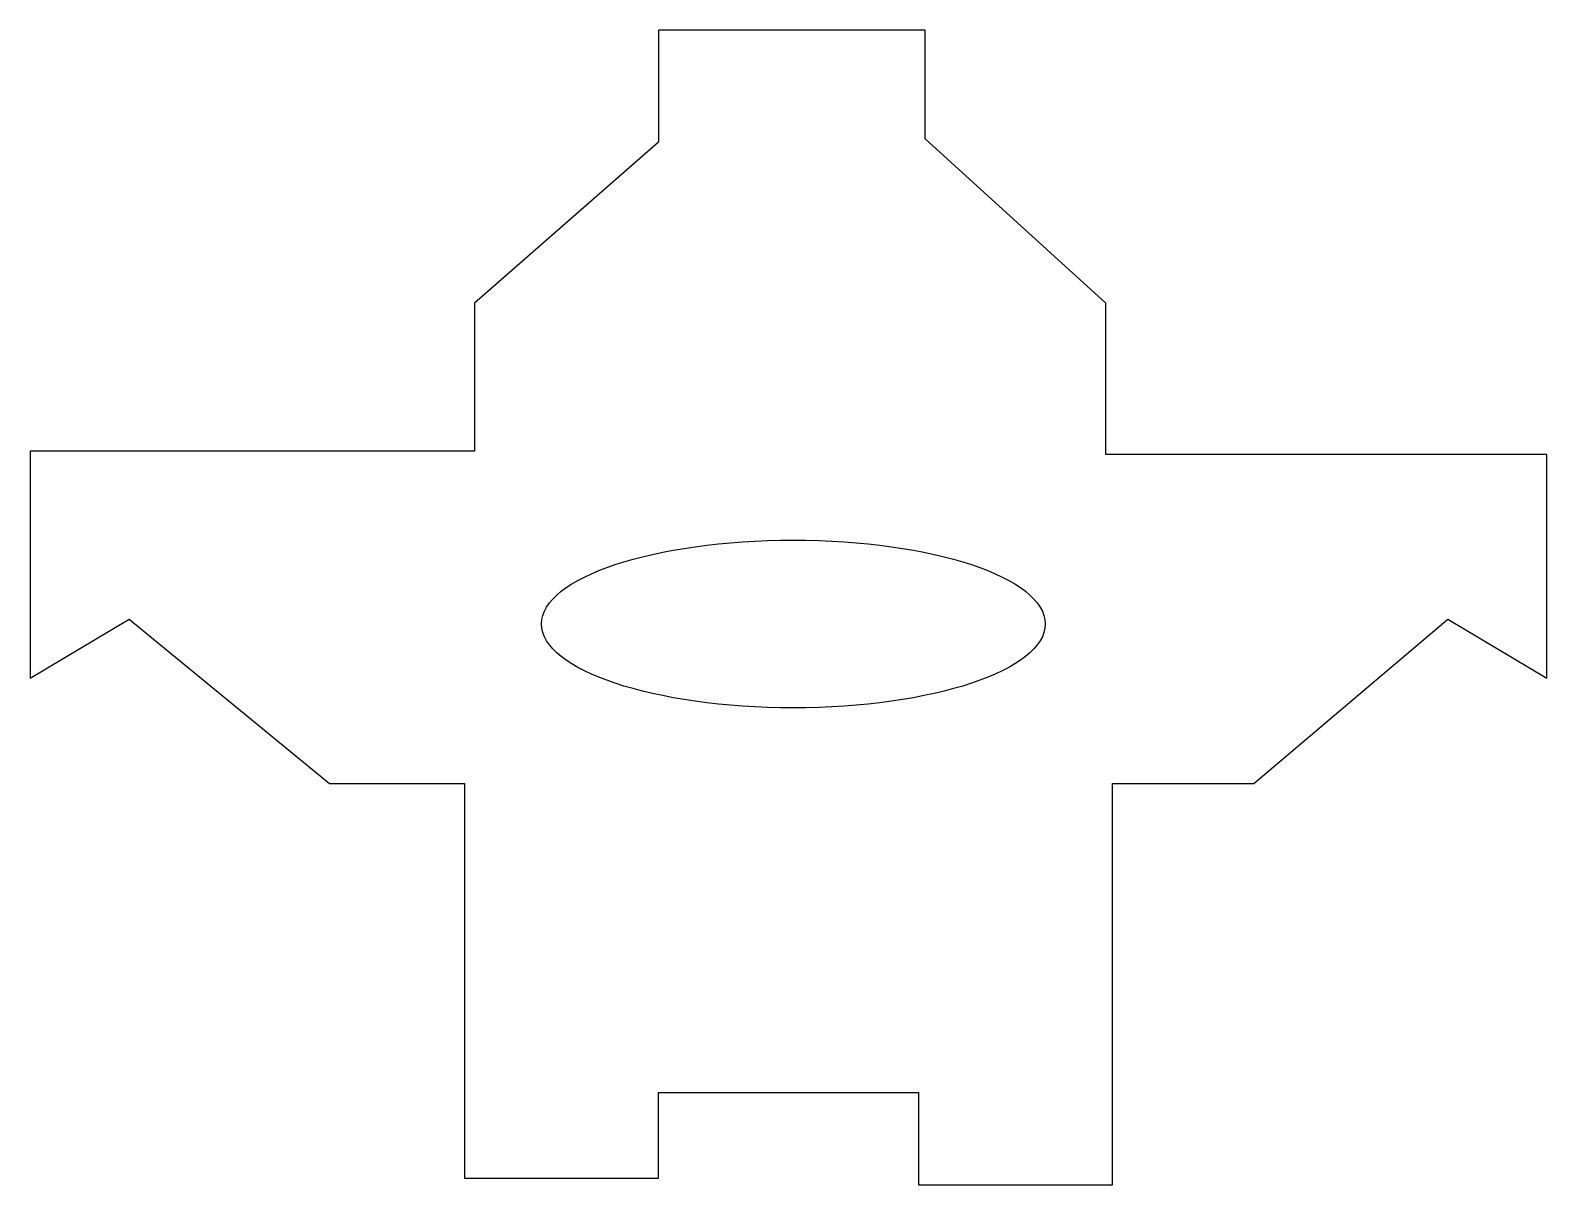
# Model space of a CAD drawing. Header units: centimetres. Extents: x -10.9 to 10.9, y -8.3 to 8.3.
import ezdxf

# ---------------------------------------------------------------- set-up
doc = ezdxf.new("R2010")
doc.units = ezdxf.units.CM
doc.header["$MEASUREMENT"] = 0
doc.layers.add('Camada 1', color=7, linetype='Continuous')

msp = doc.modelspace()

# ---------------------------------------------------------------- linework, layer by layer
at = {"layer": 'Camada 1'}
for points, knots in [([(-10.86549, -1.01345), (-10.86549, -1.01345), (-10.86549, 2.2391), (-10.86549, 2.2391), (-10.86549, 2.2391), (-10.86549, 2.2391), (-4.50175, 2.2391), (-4.50175, 2.2391), (-4.50175, 2.2391), (-4.50175, 2.2391), (-4.50175, 4.36034), (-4.50175, 4.36034), (-4.50175, 4.36034), (-4.50175, 4.36034), (-1.86198, 6.67015), (-1.86198, 6.67015), (-1.86198, 6.67015), (-1.86198, 6.67015), (-1.86198, 8.27287), (-1.86198, 8.27287), (-1.86198, 8.27287), (-1.86198, 8.27287), (1.95625, 8.27287), (1.95625, 8.27287), (1.95625, 8.27287), (1.95625, 8.27287), (1.95625, 6.71731), (1.95625, 6.71731), (1.95625, 6.71731), (1.95625, 6.71731), (4.54893, 4.36032), (4.54893, 4.36032), (4.54893, 4.36032), (4.54893, 4.36032), (4.54893, 2.19195), (4.54893, 2.19195), (4.54893, 2.19195), (4.54893, 2.19195), (10.86548, 2.19195), (10.86548, 2.19195), (10.86548, 2.19195), (10.86548, 2.19195), (10.86548, -1.01345), (10.86548, -1.01345), (10.86548, -1.01345), (10.86548, -1.01345), (9.45134, -0.16495), (9.45134, -0.16495), (9.45134, -0.16495), (9.45134, -0.16495), (6.67015, -2.52188), (6.67015, -2.52188), (6.67015, -2.52188), (6.67015, -2.52188), (4.6432, -2.52189), (4.6432, -2.52189), (4.6432, -2.52189), (4.6432, -2.52189), (4.6432, -8.27287), (4.6432, -8.27287), (4.6432, -8.27287), (4.6432, -8.27287), (1.86198, -8.27287), (1.86198, -8.27287), (1.86198, -8.27287), (1.86198, -8.27287), (1.86198, -6.95297), (1.86198, -6.95297), (1.86198, -6.95297), (1.86198, -6.95297), (-1.86198, -6.95297), (-1.86198, -6.95297), (-1.86198, -6.95297), (-1.86198, -6.95297), (-1.86198, -8.1786), (-1.86198, -8.1786), (-1.86198, -8.1786), (-1.86198, -8.1786), (-4.64317, -8.1786), (-4.64317, -8.1786), (-4.64317, -8.1786), (-4.64317, -8.1786), (-4.64317, -2.52189), (-4.64317, -2.52189), (-4.64317, -2.52189), (-4.64317, -2.52189), (-6.57585, -2.52189), (-6.57585, -2.52189), (-6.57585, -2.52189), (-6.57585, -2.52189), (-9.45131, -0.16495), (-9.45131, -0.16495), (-9.45131, -0.16495), (-9.45131, -0.16495), (-10.86549, -1.01345), (-10.86549, -1.01345)], [0, 0, 0, 0, 0.04, 0.04, 0.04, 0.04, 0.08, 0.08, 0.08, 0.08, 0.12, 0.12, 0.12, 0.12, 0.16, 0.16, 0.16, 0.16, 0.2, 0.2, 0.2, 0.2, 0.24, 0.24, 0.24, 0.24, 0.28, 0.28, 0.28, 0.28, 0.32, 0.32, 0.32, 0.32, 0.36, 0.36, 0.36, 0.36, 0.4, 0.4, 0.4, 0.4, 0.44, 0.44, 0.44, 0.44, 0.48, 0.48, 0.48, 0.48, 0.52, 0.52, 0.52, 0.52, 0.56, 0.56, 0.56, 0.56, 0.6, 0.6, 0.6, 0.6, 0.64, 0.64, 0.64, 0.64, 0.68, 0.68, 0.68, 0.68, 0.72, 0.72, 0.72, 0.72, 0.76, 0.76, 0.76, 0.76, 0.8, 0.8, 0.8, 0.8, 0.84, 0.84, 0.84, 0.84, 0.88, 0.88, 0.88, 0.88, 0.92, 0.92, 0.92, 0.92, 1, 1, 1, 1]), ([(0.06974, 0.96635), (-1.92408, 0.96635), (-3.54034, 0.42816), (-3.54034, -0.23565), (-3.54034, -0.23565), (-3.54034, -0.8996), (-1.92411, -1.43773), (0.06974, -1.43773), (0.06974, -1.43773), (2.06345, -1.43773), (3.67969, -0.89959), (3.67969, -0.23565), (3.67969, -0.23565), (3.67969, 0.42816), (2.06343, 0.96635), (0.06974, 0.96635)], [0, 0, 0, 0, 0.2, 0.2, 0.2, 0.2, 0.4, 0.4, 0.4, 0.4, 0.6, 0.6, 0.6, 0.6, 1, 1, 1, 1])]:
    msp.add_open_spline(points, degree=3, knots=knots, dxfattribs=at)

doc.saveas('drawing.dxf')
